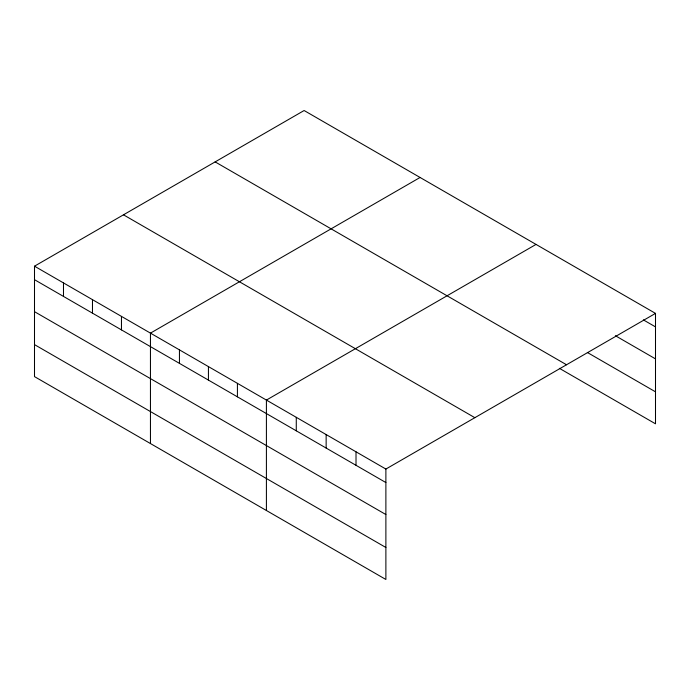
<?xml version="1.0" encoding="UTF-8"?>
<svg xmlns="http://www.w3.org/2000/svg" width="690" height="690" viewBox="0 0 690 690"><rect width="100%" height="100%" fill="white"/><g stroke="black" fill="none" stroke-linecap="round" stroke-linejoin="round"><path stroke-width="1.03" d="M385.882 514.542L385.882 469.053L34.5 266.185L34.5 376.611L385.882 579.479L385.882 514.542L34.5 311.673M34.5 266.185L304.118 110.521L655.5 313.389L655.5 423.815L559.366 368.313M420.072 177.468L150.454 333.132L150.454 443.558M536.035 244.415L266.409 400.079L266.409 510.505M385.882 469.053L655.5 313.389M643.365 319.884L655.5 326.887M615.368 335.702L655.5 358.878M587.363 352.487L655.5 391.825M215.142 161.891L566.525 364.76M123.475 214.814L474.858 417.683M34.5 279.683L385.882 482.552M34.5 344.62L385.882 547.489M356.014 451.812L356.014 465.31M326.146 434.571L326.146 448.069M296.277 417.321L296.277 430.819M237.42 383.347L237.42 396.845M208.432 366.606L208.432 380.104M179.443 349.873L179.443 363.371M121.466 316.399L121.466 329.898M92.477 299.658L92.477 313.156M63.489 282.926L63.489 296.424"/></g></svg>
